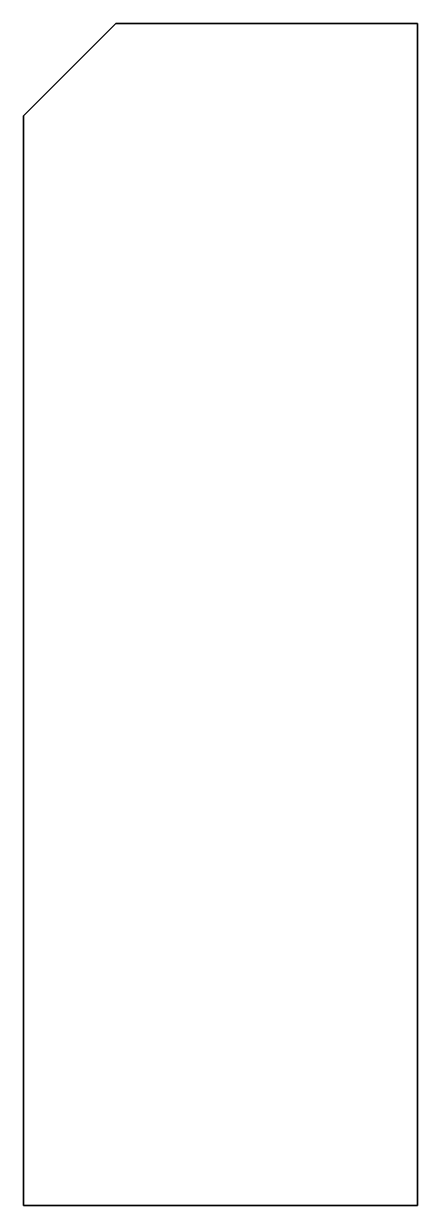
# Model space of a CAD drawing. Extents: x 54 to 867, y -16 to 2423.
import ezdxf

# ---------------------------------------------------------------- set-up
doc = ezdxf.new("R2010")
doc.units = 0
doc.header["$MEASUREMENT"] = 0
doc.layers.add('Thru-cut', color=7, linetype='Continuous', lineweight=0)

msp = doc.modelspace()

# ---------------------------------------------------------------- linework, layer by layer
at = {"layer": 'Thru-cut', "color": 140, "lineweight": 35, "true_color": 0x00aeef}
msp.add_lwpolyline([(244.5, 2423.1), (54, 2232.5), (54, -15.9), (867, -15.9), (867, 2423.1)], close=True, dxfattribs=at)

doc.saveas('drawing.dxf')
